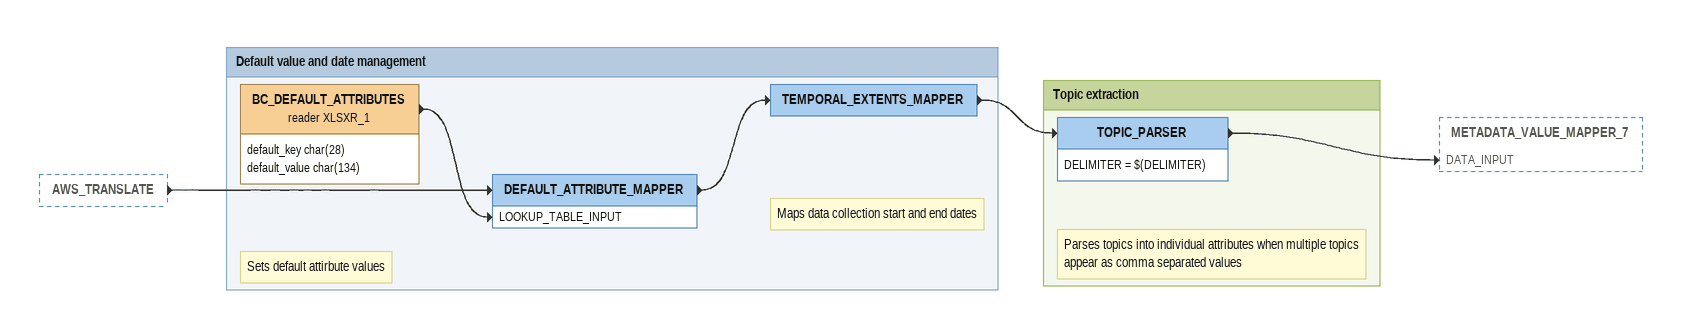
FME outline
AWS_TRANSLATE [outside]
    -> DEFAULT_ATTRIBUTE_MAPPER

Bookmark: Default value and date management
BC_DEFAULT_ATTRIBUTES (reader XLSXR_1)
    attributes: default_key char(28), default_value char(134)
    -> DEFAULT_ATTRIBUTE_MAPPER [LOOKUP_TABLE_INPUT]
Note: Sets default attirbute values
DEFAULT_ATTRIBUTE_MAPPER
    -> TEMPORAL_EXTENTS_MAPPER
Note: Maps data collection start and end dates
TEMPORAL_EXTENTS_MAPPER
    -> TOPIC_PARSER

Bookmark: Topic extraction
Note: Parses topics into individual attributes when multiple topics appear as comma separated values
TOPIC_PARSER
    DELIMITER = $(DELIMITER)
    -> METADATA_VALUE_MAPPER_7 [DATA_INPUT]
